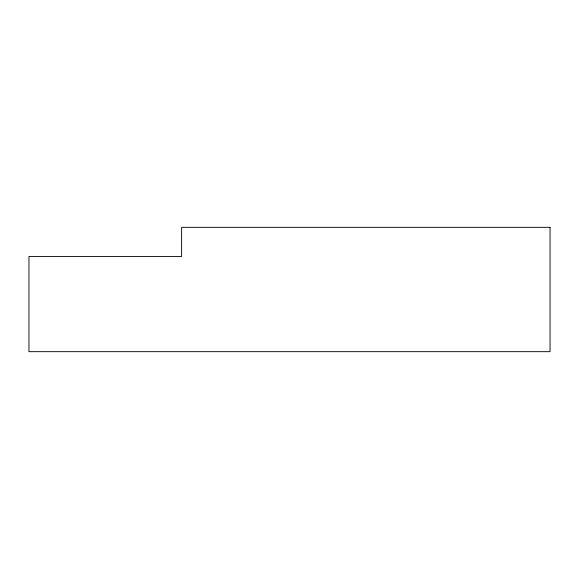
<?xml version="1.0" encoding="UTF-8"?>
<svg xmlns="http://www.w3.org/2000/svg" width="579" height="579" viewBox="0 0 579 579"><rect width="100%" height="100%" fill="white"/><g stroke="black" fill="none" stroke-linecap="round" stroke-linejoin="round"><path stroke-width="0.87" d="M550.05 227.33L181.618 227.33L181.618 256.461L28.95 256.461L28.95 351.67L550.05 351.67L550.05 227.33"/></g></svg>
